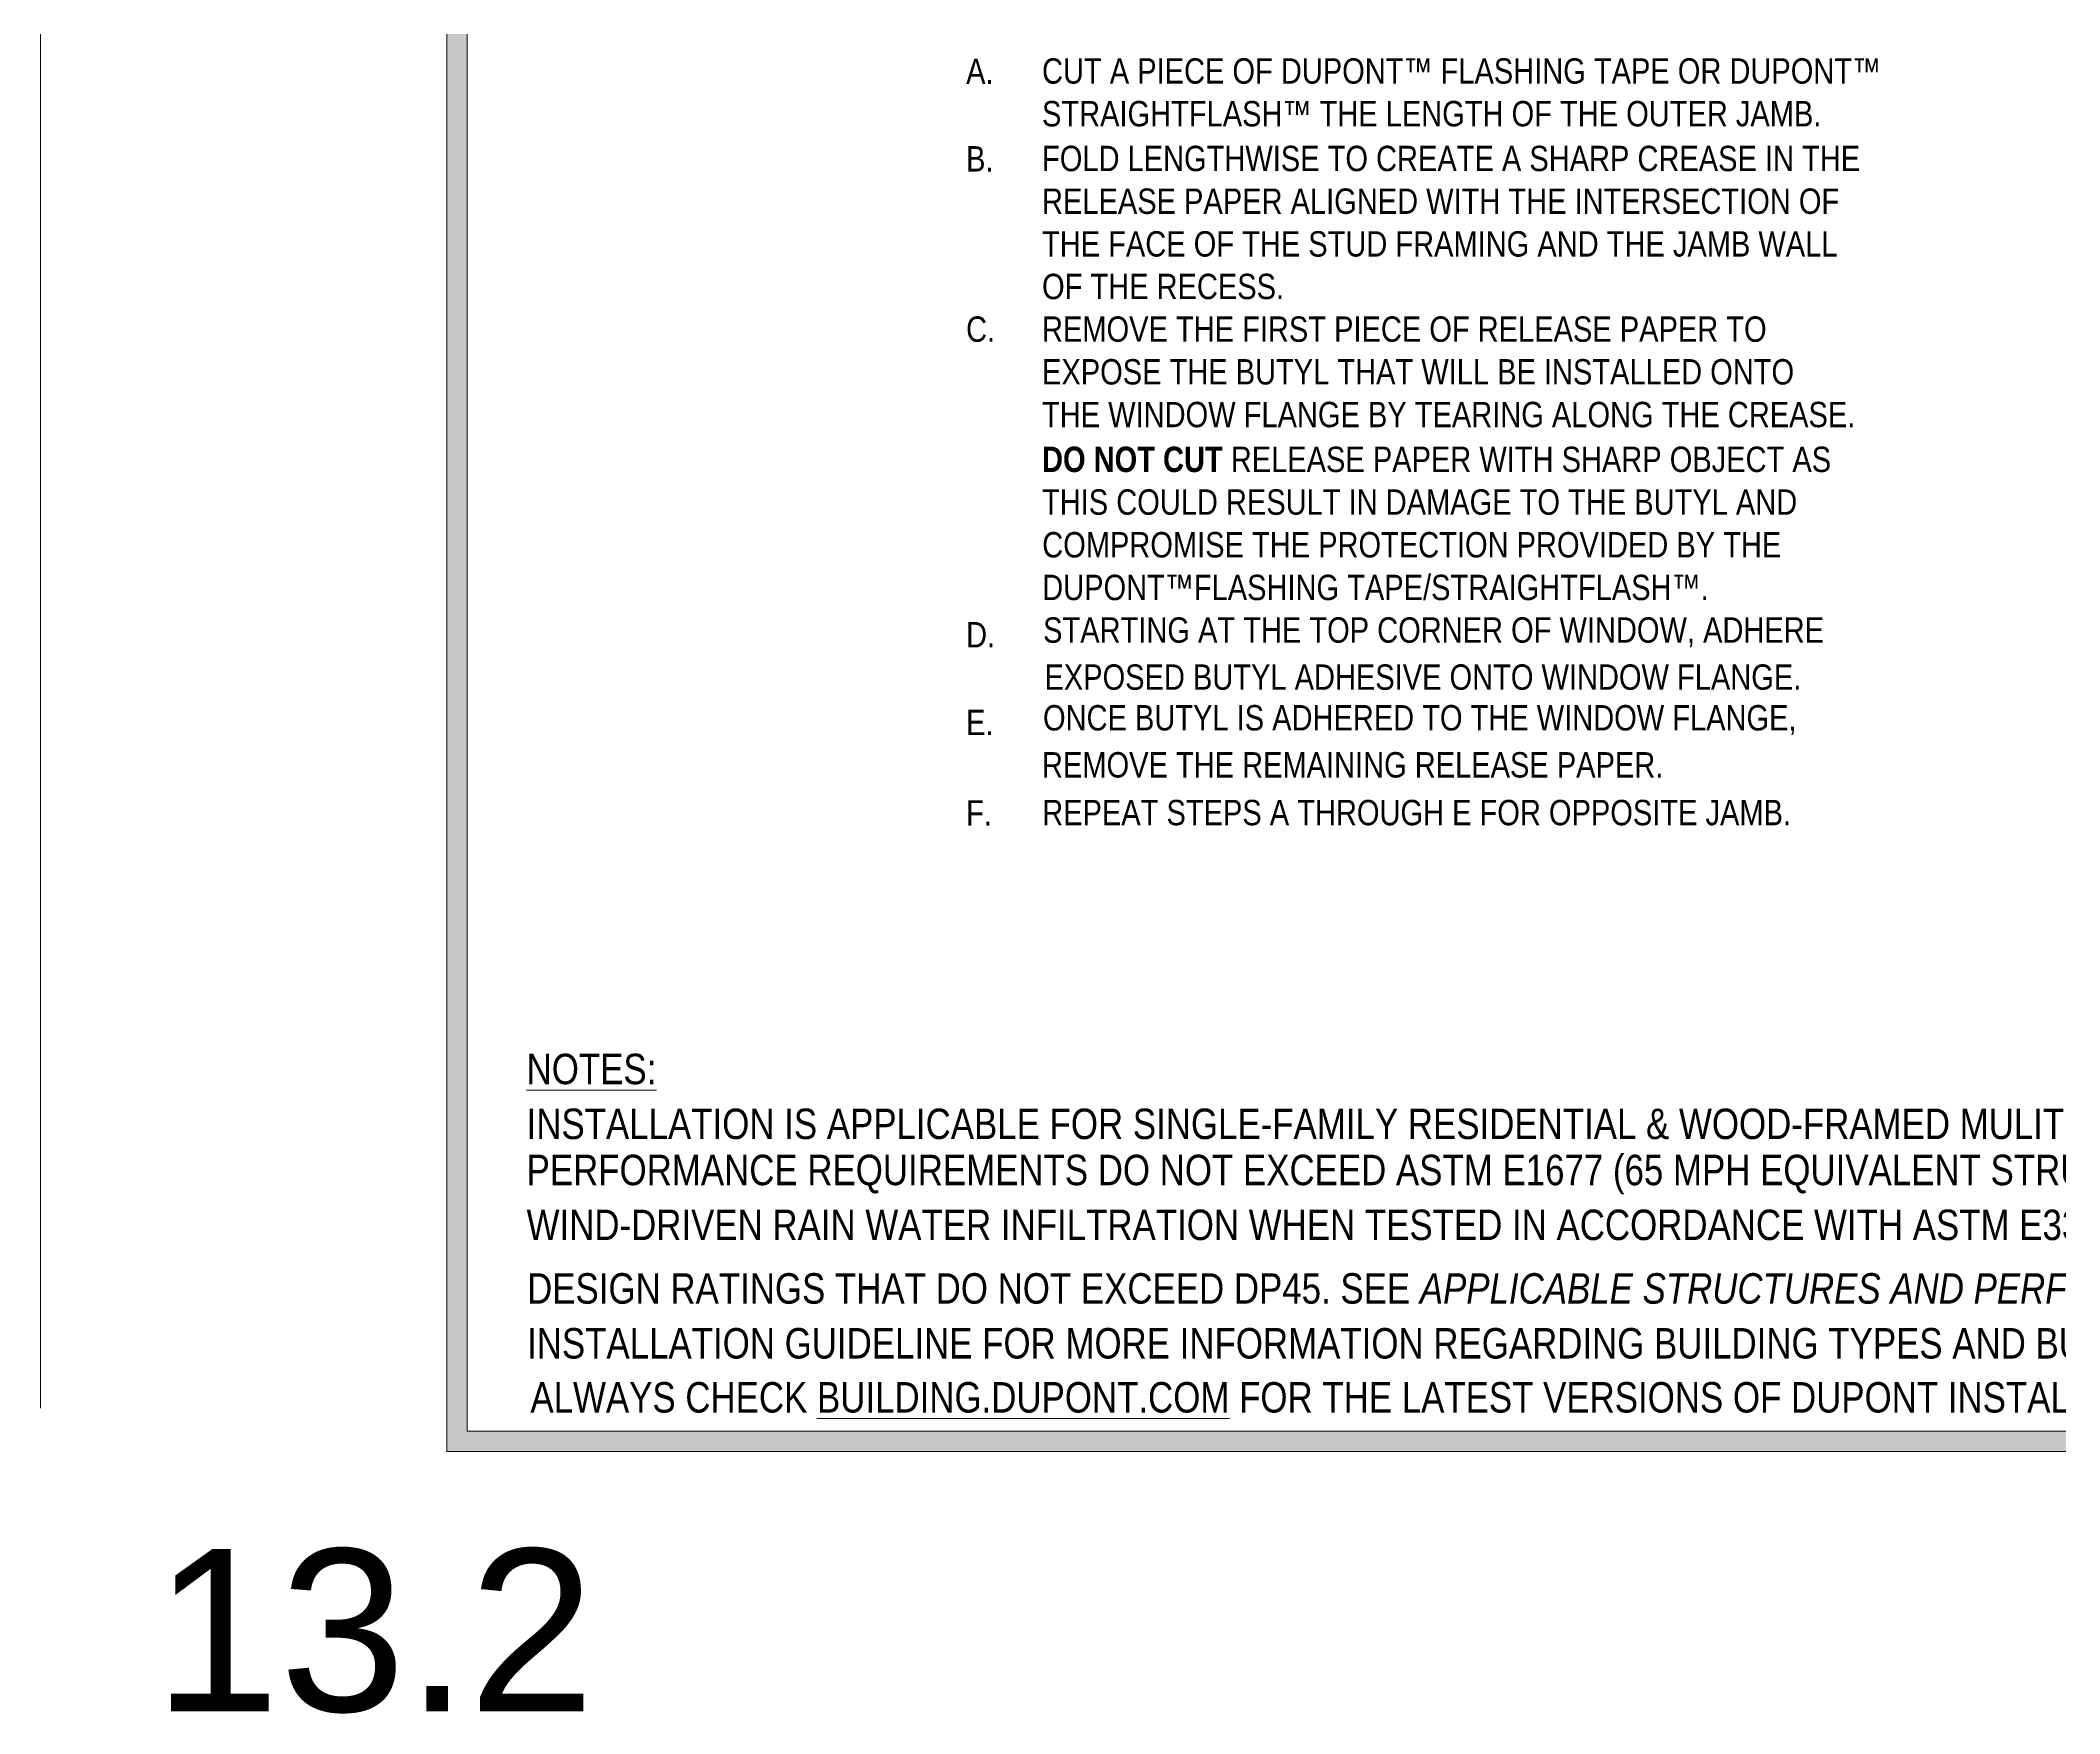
# Model space of a CAD drawing. Extents: x -1337 to 5791, y -3809 to 1769.
# Drawn here: x -1337 to -441, y -3809 to -3067 of the extents above; entities that cross this region are included whole.
import ezdxf

# ---------------------------------------------------------------- set-up
doc = ezdxf.new("R2010")
doc.units = 0
doc.header["$MEASUREMENT"] = 0
for name, color, linetype, lineweight in [('.ATI-TEXT', 7, 'Continuous', 0), ('0_0', 7, 'Continuous', 0), ('G-ANNO-TTLB', 7, 'Continuous', 0), ('G-ANNO-TTLB_1', 7, 'Continuous', 0)]:
    doc.layers.add(name, color=color, linetype=linetype, lineweight=lineweight)

# ---------------------------------------------------------------- blocks, each defined once
blk = doc.blocks.new('Block_85')
at = {"layer": '.ATI-TEXT', "char_height": 0.2, "attachment_point": 7}
for s, insert in [('\\L\\C18;\\c0;\\FArial Narrow|b0|i0|c1;\\H13.500003;\\W1.000000;NOTES:\\l', (-1121.08, -3529.88)), ('\\C18;\\c0;\\FArial Narrow|b0|i0|c1;\\H13.500003;\\W1.000000;INSTALLATION IS APPLICABLE FOR SINGLE-FAMILY RESIDENTIAL & WOOD-FRAMED MULITI-FAMILY AND LIGHT COMMERCIAL BUILDINGS WHEN ', (-1121.08, -3554.22)), ('\\C18;\\c0;\\FArial Narrow|b0|i0|c1;\\H13.500003;\\W1.000000;PERFORMANCE REQUIREMENTS DO NOT EXCEED ASTM E1677 (65 MPH EQUIVALENT STRUCTURAL LOAD AND 50 MPH (6.24 PSF) EQUIVALENT', (-1121.08, -3578.56)), ('\\C18;\\c0;\\FArial Narrow|b0|i0|c1;\\H13.500003;\\W1.000000;WIND-DRIVEN RAIN WATER INFILTRATION WHEN TESTED IN ACCORDANCE WITH ASTM E331, ASTM E1105, OR SIMILAR), AND WINDOW/DOOR', (-1121.08, -3602.91)), ('\\C18;\\c0;\\FArial Narrow|b0|i0|c1;\\H13.500003;\\W1.000000;DESIGN RATINGS THAT DO NOT EXCEED DP45. SEE \\FArial Narrow Italic|b0|i1|c1;APPLICABLE STRUCTURES AND PERFORMANCE CRITERIA \\FArial Narrow|b0|i0|c1;IN THE APPLICABLE DUPONT', (-1120.86, -3627.25)), ('\\C18;\\c0;\\FArial Narrow|b0|i0|c1;\\H13.500003;\\W1.000000;INSTALLATION GUIDELINE FOR MORE INFORMATION REGARDING BUILDING TYPES AND BUILDING ENVELOPE PERFORMANCE.  ', (-1120.88, -3651.6)), ('\\C18;\\c0;\\FArial Narrow|b0|i0|c1;\\H13.500003;\\W1.000000;ALWAYS CHECK \\L\\C160;\\c16730368;BUILDING.DUPON\\l\\LT\\l\\L.COM\\l\\C18;\\c0; FOR THE LATEST VERSIONS OF DUPONT INSTALLATION GUIDELINES AND OTHER PRODUCT LITERATURE.', (-1119.39, -3675.57))]:
    blk.add_mtext(s, dxfattribs=dict(at, insert=insert))

msp = doc.modelspace()

# ---------------------------------------------------------------- hatches: boundary and pattern name
at = {"layer": 'G-ANNO-TTLB', "true_color": 0xff00ff, "transparency": 33554687}
h = msp.add_hatch(color=6, dxfattribs=at)
edge = h.paths.add_edge_path()
edge.add_spline(control_points=[(1773.02, -3692.6), (1773.02, -3692.6), (-1156.5, -3692.6), (-1156.5, -3692.6), (-1156.5, -3692.6), (-1156.5, -1235.6), (-1156.5, -1235.6), (-1156.5, -1235.6), (1773.02, -1235.6), (1773.02, -1235.6), (1773.02, -1235.6), (1773.02, -3692.6), (1773.02, -3692.6)], knot_values=[0, 0, 0, 0, 1, 1, 1, 2, 2, 2, 3, 3, 3, 4, 4, 4, 4], degree=3, periodic=0)
edge = h.paths.add_edge_path()
edge.add_spline(control_points=[(-1147.5, -1244.6), (-1147.5, -1244.6), (-1147.5, -3683.6), (-1147.5, -3683.6), (-1147.5, -3683.6), (1764.02, -3683.6), (1764.02, -3683.6), (1764.02, -3683.6), (1764.02, -1244.6), (1764.02, -1244.6), (1764.02, -1244.6), (-1147.5, -1244.6), (-1147.5, -1244.6)], knot_values=[0, 0, 0, 0, 1, 1, 1, 2, 2, 2, 3, 3, 3, 4, 4, 4, 4], degree=3, periodic=0)
edge.add_line((-1147.5, -1244.6), (-1147.5, -1244.6))

# ---------------------------------------------------------------- linework, layer by layer
at = {"layer": 'G-ANNO-TTLB', "color": 6, "lineweight": 9, "true_color": 0xff00ff}
for p, q in [((-1156.5, -1235.6), (-1156.5, -3692.6)), ((-1147.5, -1244.6), (-1147.5, -3683.6)), ((-1147.5, -3683.6), (-1147.5, -1244.6)), ((-1147.5, -3683.6), (1764.02, -3683.6)), ((1764.02, -3683.6), (-1147.5, -3683.6)), ((-1156.5, -3692.6), (1773.02, -3692.6))]:
    msp.add_line(p, q, dxfattribs=at)
at = {"layer": 'G-ANNO-TTLB'}
for points in [[(1773.02, -3692.6), (1773.02, -3692.6), (-1156.5, -3692.6), (-1156.5, -3692.6), (-1156.5, -3692.6), (-1156.5, -1235.6), (-1156.5, -1235.6), (-1156.5, -1235.6), (1773.02, -1235.6), (1773.02, -1235.6), (1773.02, -1235.6), (1773.02, -3692.6), (1773.02, -3692.6)], [(-1147.5, -1244.6), (-1147.5, -1244.6), (-1147.5, -3683.6), (-1147.5, -3683.6), (-1147.5, -3683.6), (1764.02, -3683.6), (1764.02, -3683.6), (1764.02, -3683.6), (1764.02, -1244.6), (1764.02, -1244.6), (1764.02, -1244.6), (-1147.5, -1244.6), (-1147.5, -1244.6)]]:
    msp.add_open_spline(points, degree=3, knots=[0, 0, 0, 0, 1, 1, 1, 2, 2, 2, 3, 3, 3, 4, 4, 4, 4], dxfattribs=at)
at = {"layer": 'G-ANNO-TTLB_1', "color": 6, "lineweight": 9, "true_color": 0xff00ff}
msp.add_line((-1336.81, -1081.38), (-1336.81, -3673.38), dxfattribs=at)

# ---------------------------------------------------------------- block references
at = {"layer": '.ATI-TEXT'}
msp.add_blockref('Block_85', (0, 0), dxfattribs=at)

# ---------------------------------------------------------------- texts
at = {"layer": '.ATI-TEXT', "char_height": 0.2, "attachment_point": 7}
for s, insert in [('\\C18;\\c0;\\FArial Narrow|b0|i0|c1;\\H11.249999;\\W1.000000;A.', (-926.08, -3085.89)), ('\\C18;\\c0;\\FArial Narrow|b0|i0|c1;\\H11.249999;\\W1.000000;CUT A PIECE OF DUPONT™ FLASHING TAPE OR DUPONT™', (-892.4, -3085.89)), ('\\C18;\\c0;\\FArial Narrow|b0|i0|c1;\\H11.249999;\\W1.000000;STRAIGHTFLASH™ THE LENGTH OF THE OUTER JAMB.', (-892.4, -3104.84)), ('\\C18;\\c0;\\FArial Narrow|b0|i0|c1;\\H11.249999;\\W1.000000;B.', (-926.09, -3124.72)), ('\\C18;\\c0;\\FArial Narrow|b0|i0|c1;\\H11.249999;\\W1.000000;FOLD LENGTHWISE TO CREATE A SHARP CREASE IN THE', (-892.4, -3124.72)), ('\\C18;\\c0;\\FArial Narrow|b0|i0|c1;\\H11.249999;\\W1.000000;RELEASE PAPER ALIGNED WITH THE INTERSECTION OF ', (-892.4, -3143.67)), ('\\C18;\\c0;\\FArial Narrow|b0|i0|c1;\\H11.249999;\\W1.000000;THE FACE OF THE STUD FRAMING AND THE JAMB WALL', (-892.4, -3162.62)), ('\\C18;\\c0;\\FArial Narrow|b0|i0|c1;\\H11.249999;\\W1.000000;OF THE RECESS.', (-892.4, -3181.51)), ('\\C18;\\c0;\\FArial Narrow|b0|i0|c1;\\H11.249999;\\W1.000000;C.', (-926.09, -3200.43)), ('\\C18;\\c0;\\FArial Narrow|b0|i0|c1;\\H11.249999;\\W1.000000;REMOVE THE FIRST PIECE OF RELEASE PAPER TO', (-892.4, -3200.43)), ('\\C18;\\c0;\\FArial Narrow|b0|i0|c1;\\H11.249999;\\W1.000000;EXPOSE THE BUTYL THAT WILL BE INSTALLED ONTO', (-892.4, -3219.38)), ('\\C18;\\c0;\\FArial Narrow|b0|i0|c1;\\H11.249999;\\W1.000000;THE WINDOW FLANGE BY TEARING ALONG THE CREASE.', (-892.4, -3238.33)), ('\\C18;\\c0;\\FArial Narrow Bold|b1|i0|c1;\\H11.249999;\\W1.000000;DO NOT CUT\\FArial Narrow|b0|i0|c1; RELEASE PAPER WITH SHARP OBJECT AS', (-892.4, -3258.21)), ('\\C18;\\c0;\\FArial Narrow|b0|i0|c1;\\H11.249999;\\W1.000000;THIS COULD RESULT IN DAMAGE TO THE BUTYL AND', (-892.4, -3277.16)), ('\\C18;\\c0;\\FArial Narrow|b0|i0|c1;\\H11.249999;\\W1.000000;COMPROMISE THE PROTECTION PROVIDED BY THE ', (-892.31, -3296.11)), ('\\C18;\\c0;\\FArial Narrow|b0|i0|c1;\\H11.249999;\\W1.000000;DUPONT™FLASHING TAPE/STRAIGHTFLASH™. ', (-892.31, -3315.06)), ('\\C18;\\c0;\\FArial Narrow|b0|i0|c1;\\H11.249999;\\W1.000000;STARTING AT THE TOP CORNER OF WINDOW, ADHERE', (-891.91, -3335.88)), ('\\C18;\\c0;\\FArial Narrow|b0|i0|c1;\\H11.249999;\\W1.000000;D.', (-926.09, -3335.88)), ('\\C18;\\c0;\\FArial Narrow|b0|i0|c1;\\H11.249999;\\W1.000000;EXPOSED BUTYL ADHESIVE ONTO WINDOW FLANGE.', (-891.32, -3354.83)), ('\\C18;\\c0;\\FArial Narrow|b0|i0|c1;\\H11.249999;\\W1.000000;E.', (-926.09, -3374.82)), ('\\C18;\\c0;\\FArial Narrow|b0|i0|c1;\\H11.249999;\\W1.000000;ONCE BUTYL IS ADHERED TO THE WINDOW FLANGE,', (-891.97, -3374.82)), ('\\C18;\\c0;\\FArial Narrow|b0|i0|c1;\\H11.249999;\\W1.000000;REMOVE THE REMAINING RELEASE PAPER.', (-892.4, -3393.77)), ('\\C18;\\c0;\\FArial Narrow|b0|i0|c1;\\H11.249999;\\W1.000000;F.', (-926.09, -3414.95)), ('\\C18;\\c0;\\FArial Narrow|b0|i0|c1;\\H11.249999;\\W1.000000;REPEAT STEPS A THROUGH E FOR OPPOSITE JAMB.', (-892.31, -3414.95))]:
    msp.add_mtext(s, dxfattribs=dict(at, insert=insert))
at = {"layer": '0_0', "insert": (-1286.57, -3808.97), "char_height": 0.2, "attachment_point": 7}
msp.add_mtext('\\C18;\\c0;\\FArial|b0|i0|c1;\\H72.000006;\\W1.000000;13.2', dxfattribs=at)

doc.saveas('drawing.dxf')
